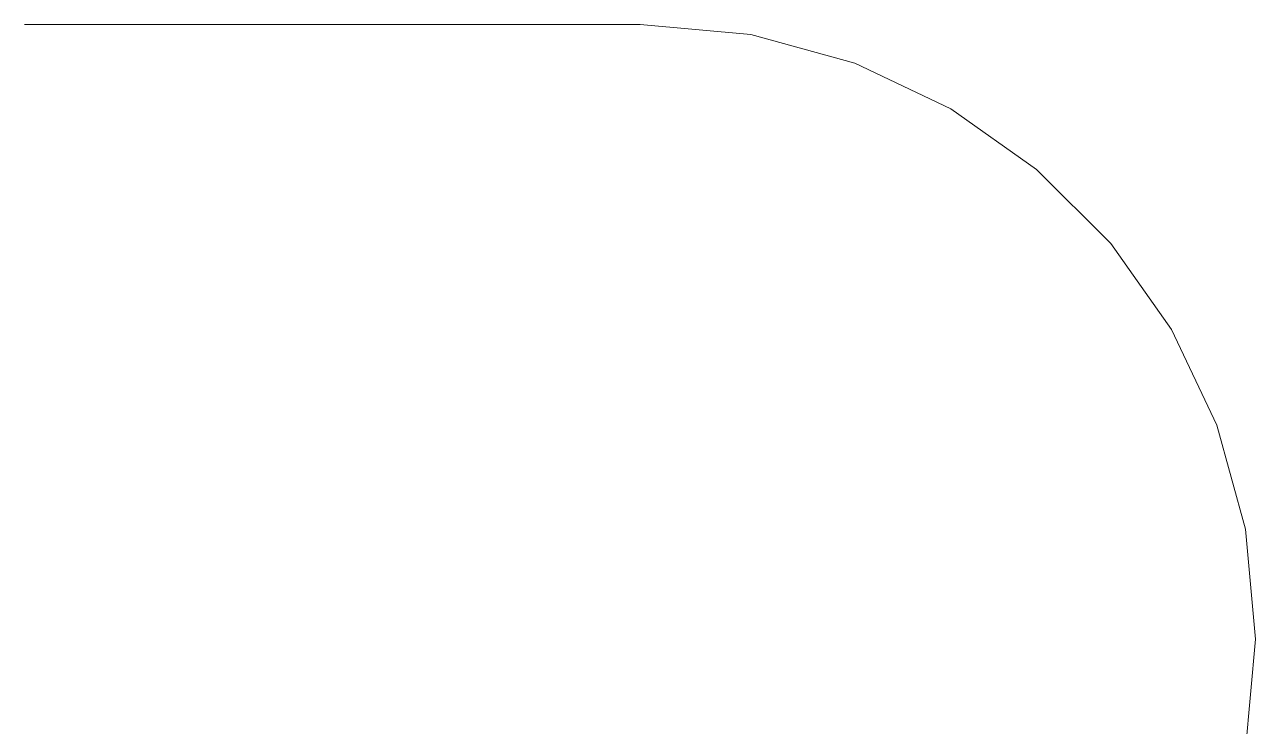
# Model space of a CAD drawing. Header units: centimetres. Extents: x -214 to 137, y -175 to 4.
# Drawn here: x -0.837 to 1.116, y -111.234 to -110.121 of the extents above; entities that cross this region are included whole.
import ezdxf

# ---------------------------------------------------------------- set-up
doc = ezdxf.new("R2010")
doc.units = ezdxf.units.CM
doc.header["$MEASUREMENT"] = 0
doc.layers.add('layer 1', color=7, linetype='Continuous')

msp = doc.modelspace()

# ---------------------------------------------------------------- linework, layer by layer
at = {"layer": 'layer 1', "color": 1, "lineweight": 9}
for points in [[(0.13935, -110.1207), (0.13935, -110.1207), (-0.83728, -110.1207), (-0.83728, -110.1207)], [(0.13935, -110.1207), (0.13935, -110.1207), (-0.83728, -110.1207), (-0.83728, -110.1207)], [(0.13935, -110.1207), (0.13935, -110.1207), (-0.83728, -110.1207), (-0.83728, -110.1207)], [(0.13935, -110.1207), (0.13935, -110.1207), (-0.83728, -110.1207), (-0.83728, -110.1207)], [(0.13935, -110.1207), (0.13935, -110.1207), (-0.83728, -110.1207), (-0.83728, -110.1207)], [(0.13935, -110.1207), (0.13935, -110.1207), (-0.83728, -110.1207), (-0.83728, -110.1207)], [(0.13935, -110.1207), (0.13935, -110.1207), (-0.83728, -110.1207), (-0.83728, -110.1207)], [(0.13935, -110.1207), (0.13935, -110.1207), (-0.83728, -110.1207), (-0.83728, -110.1207)], [(0.13935, -110.1207), (0.13935, -110.1207), (-0.83728, -110.1207), (-0.83728, -110.1207)], [(0.13935, -110.1207), (0.13935, -110.1207), (-0.83728, -110.1207), (-0.83728, -110.1207)], [(0.13935, -110.1207), (0.13935, -110.1207), (-0.83728, -110.1207), (-0.83728, -110.1207)], [(0.13935, -110.1207), (0.13935, -110.1207), (-0.83728, -110.1207), (-0.83728, -110.1207)], [(0.13935, -110.1207), (0.13935, -110.1207), (-0.83728, -110.1207), (-0.83728, -110.1207)], [(0.13935, -110.1207), (0.13935, -110.1207), (-0.83728, -110.1207), (-0.83728, -110.1207)], [(0.13935, -110.1207), (0.13935, -110.1207), (-0.83728, -110.1207), (-0.83728, -110.1207)], [(0.13935, -110.1207), (0.13935, -110.1207), (-0.83728, -110.1207), (-0.83728, -110.1207)], [(0.13935, -110.1207), (0.13935, -110.1207), (-0.83728, -110.1207), (-0.83728, -110.1207)], [(0.13935, -110.1207), (0.13935, -110.1207), (-0.83728, -110.1207), (-0.83728, -110.1207)], [(0.13935, -110.1207), (0.13935, -110.1207), (-0.83728, -110.1207), (-0.83728, -110.1207)], [(0.13935, -110.1207), (0.13935, -110.1207), (-0.83728, -110.1207), (-0.83728, -110.1207)], [(0.13935, -110.1207), (0.13935, -110.1207), (-0.83728, -110.1207), (-0.83728, -110.1207)], [(0.13935, -110.1207), (0.13935, -110.1207), (-0.83728, -110.1207), (-0.83728, -110.1207)], [(0.13935, -110.1207), (0.13935, -110.1207), (-0.83728, -110.1207), (-0.83728, -110.1207)], [(0.13935, -110.1207), (0.13935, -110.1207), (-0.83728, -110.1207), (-0.83728, -110.1207)], [(0.13935, -110.1207), (0.13935, -110.1207), (-0.83728, -110.1207), (-0.83728, -110.1207)], [(0.315, -110.13646), (0.315, -110.13646), (0.13935, -110.1207), (0.13935, -110.1207)], [(0.315, -110.13646), (0.315, -110.13646), (0.13935, -110.1207), (0.13935, -110.1207)], [(0.315, -110.13646), (0.315, -110.13646), (0.13935, -110.1207), (0.13935, -110.1207)], [(0.315, -110.13646), (0.315, -110.13646), (0.13935, -110.1207), (0.13935, -110.1207)], [(0.315, -110.13646), (0.315, -110.13646), (0.13935, -110.1207), (0.13935, -110.1207)], [(0.315, -110.13646), (0.315, -110.13646), (0.13935, -110.1207), (0.13935, -110.1207)], [(0.315, -110.13646), (0.315, -110.13646), (0.13935, -110.1207), (0.13935, -110.1207)], [(0.315, -110.13646), (0.315, -110.13646), (0.13935, -110.1207), (0.13935, -110.1207)], [(0.315, -110.13646), (0.315, -110.13646), (0.13935, -110.1207), (0.13935, -110.1207)], [(0.315, -110.13646), (0.315, -110.13646), (0.13935, -110.1207), (0.13935, -110.1207)], [(0.315, -110.13646), (0.315, -110.13646), (0.13935, -110.1207), (0.13935, -110.1207)], [(0.315, -110.13646), (0.315, -110.13646), (0.13935, -110.1207), (0.13935, -110.1207)], [(0.315, -110.13646), (0.315, -110.13646), (0.13935, -110.1207), (0.13935, -110.1207)], [(0.315, -110.13646), (0.315, -110.13646), (0.13935, -110.1207), (0.13935, -110.1207)], [(0.315, -110.13646), (0.315, -110.13646), (0.13935, -110.1207), (0.13935, -110.1207)], [(0.315, -110.13646), (0.315, -110.13646), (0.13935, -110.1207), (0.13935, -110.1207)], [(0.315, -110.13646), (0.315, -110.13646), (0.13935, -110.1207), (0.13935, -110.1207)], [(0.315, -110.13646), (0.315, -110.13646), (0.13935, -110.1207), (0.13935, -110.1207)], [(0.315, -110.13646), (0.315, -110.13646), (0.13935, -110.1207), (0.13935, -110.1207)], [(0.315, -110.13646), (0.315, -110.13646), (0.13935, -110.1207), (0.13935, -110.1207)], [(0.315, -110.13646), (0.315, -110.13646), (0.13935, -110.1207), (0.13935, -110.1207)], [(0.315, -110.13646), (0.315, -110.13646), (0.13935, -110.1207), (0.13935, -110.1207)], [(0.315, -110.13646), (0.315, -110.13646), (0.13935, -110.1207), (0.13935, -110.1207)], [(0.315, -110.13646), (0.315, -110.13646), (0.13935, -110.1207), (0.13935, -110.1207)], [(0.315, -110.13646), (0.315, -110.13646), (0.13935, -110.1207), (0.13935, -110.1207)], [(0.48028, -110.1819), (0.48028, -110.1819), (0.315, -110.13646), (0.315, -110.13646)], [(0.48028, -110.1819), (0.48028, -110.1819), (0.315, -110.13646), (0.315, -110.13646)], [(0.48028, -110.1819), (0.48028, -110.1819), (0.315, -110.13646), (0.315, -110.13646)], [(0.48028, -110.1819), (0.48028, -110.1819), (0.315, -110.13646), (0.315, -110.13646)], [(0.48028, -110.1819), (0.48028, -110.1819), (0.315, -110.13646), (0.315, -110.13646)], [(0.48028, -110.1819), (0.48028, -110.1819), (0.315, -110.13646), (0.315, -110.13646)], [(0.48028, -110.1819), (0.48028, -110.1819), (0.315, -110.13646), (0.315, -110.13646)], [(0.48028, -110.1819), (0.48028, -110.1819), (0.315, -110.13646), (0.315, -110.13646)], [(0.48028, -110.1819), (0.48028, -110.1819), (0.315, -110.13646), (0.315, -110.13646)], [(0.48028, -110.1819), (0.48028, -110.1819), (0.315, -110.13646), (0.315, -110.13646)], [(0.48028, -110.1819), (0.48028, -110.1819), (0.315, -110.13646), (0.315, -110.13646)], [(0.48028, -110.1819), (0.48028, -110.1819), (0.315, -110.13646), (0.315, -110.13646)], [(0.48028, -110.1819), (0.48028, -110.1819), (0.315, -110.13646), (0.315, -110.13646)], [(0.48028, -110.1819), (0.48028, -110.1819), (0.315, -110.13646), (0.315, -110.13646)], [(0.48028, -110.1819), (0.48028, -110.1819), (0.315, -110.13646), (0.315, -110.13646)], [(0.48028, -110.1819), (0.48028, -110.1819), (0.315, -110.13646), (0.315, -110.13646)], [(0.48028, -110.1819), (0.48028, -110.1819), (0.315, -110.13646), (0.315, -110.13646)], [(0.48028, -110.1819), (0.48028, -110.1819), (0.315, -110.13646), (0.315, -110.13646)], [(0.48028, -110.1819), (0.48028, -110.1819), (0.315, -110.13646), (0.315, -110.13646)], [(0.48028, -110.1819), (0.48028, -110.1819), (0.315, -110.13646), (0.315, -110.13646)], [(0.48028, -110.1819), (0.48028, -110.1819), (0.315, -110.13646), (0.315, -110.13646)], [(0.48028, -110.1819), (0.48028, -110.1819), (0.315, -110.13646), (0.315, -110.13646)], [(0.48028, -110.1819), (0.48028, -110.1819), (0.315, -110.13646), (0.315, -110.13646)], [(0.48028, -110.1819), (0.48028, -110.1819), (0.315, -110.13646), (0.315, -110.13646)], [(0.48028, -110.1819), (0.48028, -110.1819), (0.315, -110.13646), (0.315, -110.13646)], [(0.63244, -110.25421), (0.63244, -110.25421), (0.48028, -110.1819), (0.48028, -110.1819)], [(0.63244, -110.25421), (0.63244, -110.25421), (0.48028, -110.1819), (0.48028, -110.1819)], [(0.63244, -110.25421), (0.63244, -110.25421), (0.48028, -110.1819), (0.48028, -110.1819)], [(0.63244, -110.25421), (0.63244, -110.25421), (0.48028, -110.1819), (0.48028, -110.1819)], [(0.63244, -110.25421), (0.63244, -110.25421), (0.48028, -110.1819), (0.48028, -110.1819)], [(0.63244, -110.25421), (0.63244, -110.25421), (0.48028, -110.1819), (0.48028, -110.1819)], [(0.63244, -110.25421), (0.63244, -110.25421), (0.48028, -110.1819), (0.48028, -110.1819)], [(0.63244, -110.25421), (0.63244, -110.25421), (0.48028, -110.1819), (0.48028, -110.1819)], [(0.63244, -110.25421), (0.63244, -110.25421), (0.48028, -110.1819), (0.48028, -110.1819)], [(0.63244, -110.25421), (0.63244, -110.25421), (0.48028, -110.1819), (0.48028, -110.1819)], [(0.63244, -110.25421), (0.63244, -110.25421), (0.48028, -110.1819), (0.48028, -110.1819)], [(0.63244, -110.25421), (0.63244, -110.25421), (0.48028, -110.1819), (0.48028, -110.1819)], [(0.63244, -110.25421), (0.63244, -110.25421), (0.48028, -110.1819), (0.48028, -110.1819)], [(0.63244, -110.25421), (0.63244, -110.25421), (0.48028, -110.1819), (0.48028, -110.1819)], [(0.63244, -110.25421), (0.63244, -110.25421), (0.48028, -110.1819), (0.48028, -110.1819)], [(0.63244, -110.25421), (0.63244, -110.25421), (0.48028, -110.1819), (0.48028, -110.1819)], [(0.63244, -110.25421), (0.63244, -110.25421), (0.48028, -110.1819), (0.48028, -110.1819)], [(0.63244, -110.25421), (0.63244, -110.25421), (0.48028, -110.1819), (0.48028, -110.1819)], [(0.63244, -110.25421), (0.63244, -110.25421), (0.48028, -110.1819), (0.48028, -110.1819)], [(0.63244, -110.25421), (0.63244, -110.25421), (0.48028, -110.1819), (0.48028, -110.1819)], [(0.63244, -110.25421), (0.63244, -110.25421), (0.48028, -110.1819), (0.48028, -110.1819)], [(0.63244, -110.25421), (0.63244, -110.25421), (0.48028, -110.1819), (0.48028, -110.1819)], [(0.63244, -110.25421), (0.63244, -110.25421), (0.48028, -110.1819), (0.48028, -110.1819)], [(0.63244, -110.25421), (0.63244, -110.25421), (0.48028, -110.1819), (0.48028, -110.1819)], [(0.63244, -110.25421), (0.63244, -110.25421), (0.48028, -110.1819), (0.48028, -110.1819)], [(0.76874, -110.3506), (0.76874, -110.3506), (0.63244, -110.25421), (0.63244, -110.25421)], [(0.76874, -110.3506), (0.76874, -110.3506), (0.63244, -110.25421), (0.63244, -110.25421)], [(0.76874, -110.3506), (0.76874, -110.3506), (0.63244, -110.25421), (0.63244, -110.25421)], [(0.76874, -110.3506), (0.76874, -110.3506), (0.63244, -110.25421), (0.63244, -110.25421)], [(0.76874, -110.3506), (0.76874, -110.3506), (0.63244, -110.25421), (0.63244, -110.25421)], [(0.76874, -110.3506), (0.76874, -110.3506), (0.63244, -110.25421), (0.63244, -110.25421)], [(0.76874, -110.3506), (0.76874, -110.3506), (0.63244, -110.25421), (0.63244, -110.25421)], [(0.76874, -110.3506), (0.76874, -110.3506), (0.63244, -110.25421), (0.63244, -110.25421)], [(0.76874, -110.3506), (0.76874, -110.3506), (0.63244, -110.25421), (0.63244, -110.25421)], [(0.76874, -110.3506), (0.76874, -110.3506), (0.63244, -110.25421), (0.63244, -110.25421)], [(0.76874, -110.3506), (0.76874, -110.3506), (0.63244, -110.25421), (0.63244, -110.25421)], [(0.76874, -110.3506), (0.76874, -110.3506), (0.63244, -110.25421), (0.63244, -110.25421)], [(0.76874, -110.3506), (0.76874, -110.3506), (0.63244, -110.25421), (0.63244, -110.25421)], [(0.76874, -110.3506), (0.76874, -110.3506), (0.63244, -110.25421), (0.63244, -110.25421)], [(0.76874, -110.3506), (0.76874, -110.3506), (0.63244, -110.25421), (0.63244, -110.25421)], [(0.76874, -110.3506), (0.76874, -110.3506), (0.63244, -110.25421), (0.63244, -110.25421)], [(0.76874, -110.3506), (0.76874, -110.3506), (0.63244, -110.25421), (0.63244, -110.25421)], [(0.76874, -110.3506), (0.76874, -110.3506), (0.63244, -110.25421), (0.63244, -110.25421)], [(0.76874, -110.3506), (0.76874, -110.3506), (0.63244, -110.25421), (0.63244, -110.25421)], [(0.76874, -110.3506), (0.76874, -110.3506), (0.63244, -110.25421), (0.63244, -110.25421)], [(0.76874, -110.3506), (0.76874, -110.3506), (0.63244, -110.25421), (0.63244, -110.25421)], [(0.76874, -110.3506), (0.76874, -110.3506), (0.63244, -110.25421), (0.63244, -110.25421)], [(0.76874, -110.3506), (0.76874, -110.3506), (0.63244, -110.25421), (0.63244, -110.25421)], [(0.76874, -110.3506), (0.76874, -110.3506), (0.63244, -110.25421), (0.63244, -110.25421)], [(0.76874, -110.3506), (0.76874, -110.3506), (0.63244, -110.25421), (0.63244, -110.25421)], [(0.88641, -110.46827), (0.88641, -110.46827), (0.76874, -110.3506), (0.76874, -110.3506)], [(0.88641, -110.46827), (0.88641, -110.46827), (0.76874, -110.3506), (0.76874, -110.3506)], [(0.88641, -110.46827), (0.88641, -110.46827), (0.76874, -110.3506), (0.76874, -110.3506)], [(0.88641, -110.46827), (0.88641, -110.46827), (0.76874, -110.3506), (0.76874, -110.3506)], [(0.88641, -110.46827), (0.88641, -110.46827), (0.76874, -110.3506), (0.76874, -110.3506)], [(0.88641, -110.46827), (0.88641, -110.46827), (0.76874, -110.3506), (0.76874, -110.3506)], [(0.88641, -110.46827), (0.88641, -110.46827), (0.76874, -110.3506), (0.76874, -110.3506)], [(0.88641, -110.46827), (0.88641, -110.46827), (0.76874, -110.3506), (0.76874, -110.3506)], [(0.88641, -110.46827), (0.88641, -110.46827), (0.76874, -110.3506), (0.76874, -110.3506)], [(0.88641, -110.46827), (0.88641, -110.46827), (0.76874, -110.3506), (0.76874, -110.3506)], [(0.88641, -110.46827), (0.88641, -110.46827), (0.76874, -110.3506), (0.76874, -110.3506)], [(0.88641, -110.46827), (0.88641, -110.46827), (0.76874, -110.3506), (0.76874, -110.3506)], [(0.88641, -110.46827), (0.88641, -110.46827), (0.76874, -110.3506), (0.76874, -110.3506)], [(0.88641, -110.46827), (0.88641, -110.46827), (0.76874, -110.3506), (0.76874, -110.3506)], [(0.88641, -110.46827), (0.88641, -110.46827), (0.76874, -110.3506), (0.76874, -110.3506)], [(0.88641, -110.46827), (0.88641, -110.46827), (0.76874, -110.3506), (0.76874, -110.3506)], [(0.88641, -110.46827), (0.88641, -110.46827), (0.76874, -110.3506), (0.76874, -110.3506)], [(0.88641, -110.46827), (0.88641, -110.46827), (0.76874, -110.3506), (0.76874, -110.3506)], [(0.88641, -110.46827), (0.88641, -110.46827), (0.76874, -110.3506), (0.76874, -110.3506)], [(0.88641, -110.46827), (0.88641, -110.46827), (0.76874, -110.3506), (0.76874, -110.3506)], [(0.88641, -110.46827), (0.88641, -110.46827), (0.76874, -110.3506), (0.76874, -110.3506)], [(0.88641, -110.46827), (0.88641, -110.46827), (0.76874, -110.3506), (0.76874, -110.3506)], [(0.88641, -110.46827), (0.88641, -110.46827), (0.76874, -110.3506), (0.76874, -110.3506)], [(0.88641, -110.46827), (0.88641, -110.46827), (0.76874, -110.3506), (0.76874, -110.3506)], [(0.88641, -110.46827), (0.88641, -110.46827), (0.76874, -110.3506), (0.76874, -110.3506)], [(0.98273, -110.60444), (0.98273, -110.60444), (0.88641, -110.46827), (0.88641, -110.46827)], [(0.98273, -110.60444), (0.98273, -110.60444), (0.88641, -110.46827), (0.88641, -110.46827)], [(0.98273, -110.60444), (0.98273, -110.60444), (0.88641, -110.46827), (0.88641, -110.46827)], [(0.98273, -110.60444), (0.98273, -110.60444), (0.88641, -110.46827), (0.88641, -110.46827)], [(0.98273, -110.60444), (0.98273, -110.60444), (0.88641, -110.46827), (0.88641, -110.46827)], [(0.98273, -110.60444), (0.98273, -110.60444), (0.88641, -110.46827), (0.88641, -110.46827)], [(0.98273, -110.60444), (0.98273, -110.60444), (0.88641, -110.46827), (0.88641, -110.46827)], [(0.98273, -110.60444), (0.98273, -110.60444), (0.88641, -110.46827), (0.88641, -110.46827)], [(0.98273, -110.60444), (0.98273, -110.60444), (0.88641, -110.46827), (0.88641, -110.46827)], [(0.98273, -110.60444), (0.98273, -110.60444), (0.88641, -110.46827), (0.88641, -110.46827)], [(0.98273, -110.60444), (0.98273, -110.60444), (0.88641, -110.46827), (0.88641, -110.46827)], [(0.98273, -110.60444), (0.98273, -110.60444), (0.88641, -110.46827), (0.88641, -110.46827)], [(0.98273, -110.60444), (0.98273, -110.60444), (0.88641, -110.46827), (0.88641, -110.46827)], [(0.98273, -110.60444), (0.98273, -110.60444), (0.88641, -110.46827), (0.88641, -110.46827)], [(0.98273, -110.60444), (0.98273, -110.60444), (0.88641, -110.46827), (0.88641, -110.46827)], [(0.98273, -110.60444), (0.98273, -110.60444), (0.88641, -110.46827), (0.88641, -110.46827)], [(0.98273, -110.60444), (0.98273, -110.60444), (0.88641, -110.46827), (0.88641, -110.46827)], [(0.98273, -110.60444), (0.98273, -110.60444), (0.88641, -110.46827), (0.88641, -110.46827)], [(0.98273, -110.60444), (0.98273, -110.60444), (0.88641, -110.46827), (0.88641, -110.46827)], [(0.98273, -110.60444), (0.98273, -110.60444), (0.88641, -110.46827), (0.88641, -110.46827)], [(0.98273, -110.60444), (0.98273, -110.60444), (0.88641, -110.46827), (0.88641, -110.46827)], [(0.98273, -110.60444), (0.98273, -110.60444), (0.88641, -110.46827), (0.88641, -110.46827)], [(0.98273, -110.60444), (0.98273, -110.60444), (0.88641, -110.46827), (0.88641, -110.46827)], [(0.98273, -110.60444), (0.98273, -110.60444), (0.88641, -110.46827), (0.88641, -110.46827)], [(0.98273, -110.60444), (0.98273, -110.60444), (0.88641, -110.46827), (0.88641, -110.46827)], [(1.05493, -110.75631), (1.05493, -110.75631), (0.98273, -110.60444), (0.98273, -110.60444)], [(1.05493, -110.75631), (1.05493, -110.75631), (0.98273, -110.60444), (0.98273, -110.60444)], [(1.05493, -110.75631), (1.05493, -110.75631), (0.98273, -110.60444), (0.98273, -110.60444)], [(1.05493, -110.75631), (1.05493, -110.75631), (0.98273, -110.60444), (0.98273, -110.60444)], [(1.05493, -110.75631), (1.05493, -110.75631), (0.98273, -110.60444), (0.98273, -110.60444)], [(1.05493, -110.75631), (1.05493, -110.75631), (0.98273, -110.60444), (0.98273, -110.60444)], [(1.05493, -110.75631), (1.05493, -110.75631), (0.98273, -110.60444), (0.98273, -110.60444)], [(1.05493, -110.75631), (1.05493, -110.75631), (0.98273, -110.60444), (0.98273, -110.60444)], [(1.05493, -110.75631), (1.05493, -110.75631), (0.98273, -110.60444), (0.98273, -110.60444)], [(1.05493, -110.75631), (1.05493, -110.75631), (0.98273, -110.60444), (0.98273, -110.60444)], [(1.05493, -110.75631), (1.05493, -110.75631), (0.98273, -110.60444), (0.98273, -110.60444)], [(1.05493, -110.75631), (1.05493, -110.75631), (0.98273, -110.60444), (0.98273, -110.60444)], [(1.05493, -110.75631), (1.05493, -110.75631), (0.98273, -110.60444), (0.98273, -110.60444)], [(1.05493, -110.75631), (1.05493, -110.75631), (0.98273, -110.60444), (0.98273, -110.60444)], [(1.05493, -110.75631), (1.05493, -110.75631), (0.98273, -110.60444), (0.98273, -110.60444)], [(1.05493, -110.75631), (1.05493, -110.75631), (0.98273, -110.60444), (0.98273, -110.60444)], [(1.05493, -110.75631), (1.05493, -110.75631), (0.98273, -110.60444), (0.98273, -110.60444)], [(1.05493, -110.75631), (1.05493, -110.75631), (0.98273, -110.60444), (0.98273, -110.60444)], [(1.05493, -110.75631), (1.05493, -110.75631), (0.98273, -110.60444), (0.98273, -110.60444)], [(1.05493, -110.75631), (1.05493, -110.75631), (0.98273, -110.60444), (0.98273, -110.60444)], [(1.05493, -110.75631), (1.05493, -110.75631), (0.98273, -110.60444), (0.98273, -110.60444)], [(1.05493, -110.75631), (1.05493, -110.75631), (0.98273, -110.60444), (0.98273, -110.60444)], [(1.05493, -110.75631), (1.05493, -110.75631), (0.98273, -110.60444), (0.98273, -110.60444)], [(1.05493, -110.75631), (1.05493, -110.75631), (0.98273, -110.60444), (0.98273, -110.60444)], [(1.05493, -110.75631), (1.05493, -110.75631), (0.98273, -110.60444), (0.98273, -110.60444)], [(1.10026, -110.92107), (1.10026, -110.92107), (1.05493, -110.75631), (1.05493, -110.75631)], [(1.10026, -110.92107), (1.10026, -110.92107), (1.05493, -110.75631), (1.05493, -110.75631)], [(1.10026, -110.92107), (1.10026, -110.92107), (1.05493, -110.75631), (1.05493, -110.75631)], [(1.10026, -110.92107), (1.10026, -110.92107), (1.05493, -110.75631), (1.05493, -110.75631)], [(1.10026, -110.92107), (1.10026, -110.92107), (1.05493, -110.75631), (1.05493, -110.75631)], [(1.10026, -110.92107), (1.10026, -110.92107), (1.05493, -110.75631), (1.05493, -110.75631)], [(1.10026, -110.92107), (1.10026, -110.92107), (1.05493, -110.75631), (1.05493, -110.75631)], [(1.10026, -110.92107), (1.10026, -110.92107), (1.05493, -110.75631), (1.05493, -110.75631)], [(1.10026, -110.92107), (1.10026, -110.92107), (1.05493, -110.75631), (1.05493, -110.75631)], [(1.10026, -110.92107), (1.10026, -110.92107), (1.05493, -110.75631), (1.05493, -110.75631)], [(1.10026, -110.92107), (1.10026, -110.92107), (1.05493, -110.75631), (1.05493, -110.75631)], [(1.10026, -110.92107), (1.10026, -110.92107), (1.05493, -110.75631), (1.05493, -110.75631)], [(1.10026, -110.92107), (1.10026, -110.92107), (1.05493, -110.75631), (1.05493, -110.75631)], [(1.10026, -110.92107), (1.10026, -110.92107), (1.05493, -110.75631), (1.05493, -110.75631)], [(1.10026, -110.92107), (1.10026, -110.92107), (1.05493, -110.75631), (1.05493, -110.75631)], [(1.10026, -110.92107), (1.10026, -110.92107), (1.05493, -110.75631), (1.05493, -110.75631)], [(1.10026, -110.92107), (1.10026, -110.92107), (1.05493, -110.75631), (1.05493, -110.75631)], [(1.10026, -110.92107), (1.10026, -110.92107), (1.05493, -110.75631), (1.05493, -110.75631)], [(1.10026, -110.92107), (1.10026, -110.92107), (1.05493, -110.75631), (1.05493, -110.75631)], [(1.10026, -110.92107), (1.10026, -110.92107), (1.05493, -110.75631), (1.05493, -110.75631)], [(1.10026, -110.92107), (1.10026, -110.92107), (1.05493, -110.75631), (1.05493, -110.75631)], [(1.10026, -110.92107), (1.10026, -110.92107), (1.05493, -110.75631), (1.05493, -110.75631)], [(1.10026, -110.92107), (1.10026, -110.92107), (1.05493, -110.75631), (1.05493, -110.75631)], [(1.10026, -110.92107), (1.10026, -110.92107), (1.05493, -110.75631), (1.05493, -110.75631)], [(1.10026, -110.92107), (1.10026, -110.92107), (1.05493, -110.75631), (1.05493, -110.75631)], [(1.11598, -111.09595), (1.11598, -111.09595), (1.10026, -110.92107), (1.10026, -110.92107)], [(1.11598, -111.09595), (1.11598, -111.09595), (1.10026, -110.92107), (1.10026, -110.92107)], [(1.11598, -111.09595), (1.11598, -111.09595), (1.10026, -110.92107), (1.10026, -110.92107)], [(1.11598, -111.09595), (1.11598, -111.09595), (1.10026, -110.92107), (1.10026, -110.92107)], [(1.11598, -111.09595), (1.11598, -111.09595), (1.10026, -110.92107), (1.10026, -110.92107)], [(1.11598, -111.09595), (1.11598, -111.09595), (1.10026, -110.92107), (1.10026, -110.92107)], [(1.11598, -111.09595), (1.11598, -111.09595), (1.10026, -110.92107), (1.10026, -110.92107)], [(1.11598, -111.09595), (1.11598, -111.09595), (1.10026, -110.92107), (1.10026, -110.92107)], [(1.11598, -111.09595), (1.11598, -111.09595), (1.10026, -110.92107), (1.10026, -110.92107)], [(1.11598, -111.09595), (1.11598, -111.09595), (1.10026, -110.92107), (1.10026, -110.92107)], [(1.11598, -111.09595), (1.11598, -111.09595), (1.10026, -110.92107), (1.10026, -110.92107)], [(1.11598, -111.09595), (1.11598, -111.09595), (1.10026, -110.92107), (1.10026, -110.92107)], [(1.11598, -111.09595), (1.11598, -111.09595), (1.10026, -110.92107), (1.10026, -110.92107)], [(1.11598, -111.09595), (1.11598, -111.09595), (1.10026, -110.92107), (1.10026, -110.92107)], [(1.11598, -111.09595), (1.11598, -111.09595), (1.10026, -110.92107), (1.10026, -110.92107)], [(1.11598, -111.09595), (1.11598, -111.09595), (1.10026, -110.92107), (1.10026, -110.92107)], [(1.11598, -111.09595), (1.11598, -111.09595), (1.10026, -110.92107), (1.10026, -110.92107)], [(1.11598, -111.09595), (1.11598, -111.09595), (1.10026, -110.92107), (1.10026, -110.92107)], [(1.11598, -111.09595), (1.11598, -111.09595), (1.10026, -110.92107), (1.10026, -110.92107)], [(1.11598, -111.09595), (1.11598, -111.09595), (1.10026, -110.92107), (1.10026, -110.92107)], [(1.11598, -111.09595), (1.11598, -111.09595), (1.10026, -110.92107), (1.10026, -110.92107)], [(1.11598, -111.09595), (1.11598, -111.09595), (1.10026, -110.92107), (1.10026, -110.92107)], [(1.11598, -111.09595), (1.11598, -111.09595), (1.10026, -110.92107), (1.10026, -110.92107)], [(1.11598, -111.09595), (1.11598, -111.09595), (1.10026, -110.92107), (1.10026, -110.92107)], [(1.11598, -111.09595), (1.11598, -111.09595), (1.10026, -110.92107), (1.10026, -110.92107)], [(1.10026, -111.27165), (1.10026, -111.27165), (1.11598, -111.09595), (1.11598, -111.09595)], [(1.10026, -111.27165), (1.10026, -111.27165), (1.11598, -111.09595), (1.11598, -111.09595)], [(1.10026, -111.27165), (1.10026, -111.27165), (1.11598, -111.09595), (1.11598, -111.09595)], [(1.10026, -111.27165), (1.10026, -111.27165), (1.11598, -111.09595), (1.11598, -111.09595)], [(1.10026, -111.27165), (1.10026, -111.27165), (1.11598, -111.09595), (1.11598, -111.09595)], [(1.10026, -111.27165), (1.10026, -111.27165), (1.11598, -111.09595), (1.11598, -111.09595)], [(1.10026, -111.27165), (1.10026, -111.27165), (1.11598, -111.09595), (1.11598, -111.09595)], [(1.10026, -111.27165), (1.10026, -111.27165), (1.11598, -111.09595), (1.11598, -111.09595)], [(1.10026, -111.27165), (1.10026, -111.27165), (1.11598, -111.09595), (1.11598, -111.09595)], [(1.10026, -111.27165), (1.10026, -111.27165), (1.11598, -111.09595), (1.11598, -111.09595)], [(1.10026, -111.27165), (1.10026, -111.27165), (1.11598, -111.09595), (1.11598, -111.09595)], [(1.10026, -111.27165), (1.10026, -111.27165), (1.11598, -111.09595), (1.11598, -111.09595)], [(1.10026, -111.27165), (1.10026, -111.27165), (1.11598, -111.09595), (1.11598, -111.09595)], [(1.10026, -111.27165), (1.10026, -111.27165), (1.11598, -111.09595), (1.11598, -111.09595)], [(1.10026, -111.27165), (1.10026, -111.27165), (1.11598, -111.09595), (1.11598, -111.09595)], [(1.10026, -111.27165), (1.10026, -111.27165), (1.11598, -111.09595), (1.11598, -111.09595)], [(1.10026, -111.27165), (1.10026, -111.27165), (1.11598, -111.09595), (1.11598, -111.09595)], [(1.10026, -111.27165), (1.10026, -111.27165), (1.11598, -111.09595), (1.11598, -111.09595)], [(1.10026, -111.27165), (1.10026, -111.27165), (1.11598, -111.09595), (1.11598, -111.09595)], [(1.10026, -111.27165), (1.10026, -111.27165), (1.11598, -111.09595), (1.11598, -111.09595)], [(1.10026, -111.27165), (1.10026, -111.27165), (1.11598, -111.09595), (1.11598, -111.09595)], [(1.10026, -111.27165), (1.10026, -111.27165), (1.11598, -111.09595), (1.11598, -111.09595)], [(1.10026, -111.27165), (1.10026, -111.27165), (1.11598, -111.09595), (1.11598, -111.09595)], [(1.10026, -111.27165), (1.10026, -111.27165), (1.11598, -111.09595), (1.11598, -111.09595)], [(1.10026, -111.27165), (1.10026, -111.27165), (1.11598, -111.09595), (1.11598, -111.09595)], [(1.11598, -111.09595), (1.11598, -111.09595), (1.11598, -111.09595), (1.11598, -111.09595)], [(1.11598, -111.09595), (1.11598, -111.09595), (1.11598, -111.09595), (1.11598, -111.09595)], [(1.11598, -111.09595), (1.11598, -111.09595), (1.11598, -111.09595), (1.11598, -111.09595)], [(1.11598, -111.09595), (1.11598, -111.09595), (1.11598, -111.09595), (1.11598, -111.09595)], [(1.11598, -111.09595), (1.11598, -111.09595), (1.11598, -111.09595), (1.11598, -111.09595)], [(1.11598, -111.09595), (1.11598, -111.09595), (1.11598, -111.09595), (1.11598, -111.09595)], [(1.11598, -111.09595), (1.11598, -111.09595), (1.11598, -111.09595), (1.11598, -111.09595)], [(1.11598, -111.09595), (1.11598, -111.09595), (1.11598, -111.09595), (1.11598, -111.09595)], [(1.11598, -111.09595), (1.11598, -111.09595), (1.11598, -111.09595), (1.11598, -111.09595)], [(1.11598, -111.09595), (1.11598, -111.09595), (1.11598, -111.09595), (1.11598, -111.09595)], [(1.11598, -111.09595), (1.11598, -111.09595), (1.11598, -111.09595), (1.11598, -111.09595)], [(1.11598, -111.09595), (1.11598, -111.09595), (1.11598, -111.09595), (1.11598, -111.09595)], [(1.11598, -111.09595), (1.11598, -111.09595), (1.11598, -111.09595), (1.11598, -111.09595)], [(1.11598, -111.09595), (1.11598, -111.09595), (1.11598, -111.09595), (1.11598, -111.09595)], [(1.11598, -111.09595), (1.11598, -111.09595), (1.11598, -111.09595), (1.11598, -111.09595)], [(1.11598, -111.09595), (1.11598, -111.09595), (1.11598, -111.09595), (1.11598, -111.09595)], [(1.11598, -111.09595), (1.11598, -111.09595), (1.11598, -111.09595), (1.11598, -111.09595)], [(1.11598, -111.09595), (1.11598, -111.09595), (1.11598, -111.09595), (1.11598, -111.09595)], [(1.11598, -111.09595), (1.11598, -111.09595), (1.11598, -111.09595), (1.11598, -111.09595)], [(1.11598, -111.09595), (1.11598, -111.09595), (1.11598, -111.09595), (1.11598, -111.09595)], [(1.11598, -111.09595), (1.11598, -111.09595), (1.11598, -111.09595), (1.11598, -111.09595)], [(1.11598, -111.09595), (1.11598, -111.09595), (1.11598, -111.09595), (1.11598, -111.09595)], [(1.11598, -111.09595), (1.11598, -111.09595), (1.11598, -111.09595), (1.11598, -111.09595)], [(1.11598, -111.09595), (1.11598, -111.09595), (1.11598, -111.09595), (1.11598, -111.09595)], [(1.11598, -111.09595), (1.11598, -111.09595), (1.11598, -111.09595), (1.11598, -111.09595)]]:
    msp.add_open_spline(points, degree=3, dxfattribs=at)

doc.saveas('drawing.dxf')
